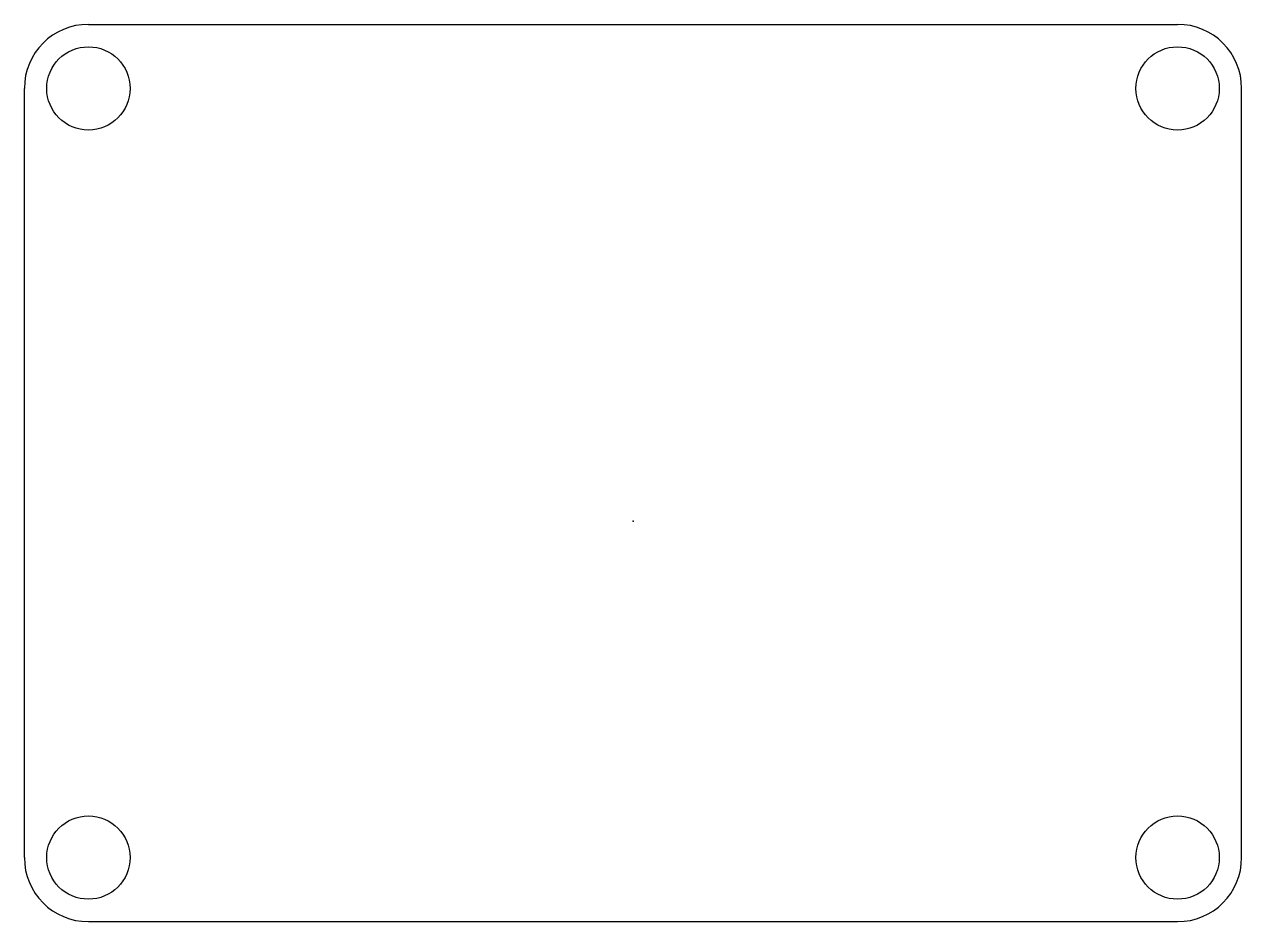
# Model space of a CAD drawing. Header units: millimetres. Extents: x -19 to 19, y -12.5 to 15.5.
import ezdxf

# ---------------------------------------------------------------- set-up
doc = ezdxf.new("R2010")
doc.units = ezdxf.units.MM
doc.header["$PDSIZE"] = -1

msp = doc.modelspace()

# ---------------------------------------------------------------- linework, layer by layer
at = {"color": 7, "linetype": 'Continuous'}
for p, q in [((-17, 15.5), (17, 15.5)), ((-19, -10.5), (-19, 13.5)), ((19, -10.5), (19, 13.5)), ((-17, -12.5), (17, -12.5))]:
    msp.add_line(p, q, dxfattribs=at)
for centre in [(-17, 13.5), (17, 13.5), (-17, -10.5), (17, -10.5)]:
    msp.add_circle(centre, 1.3, dxfattribs=at)
for centre, start, end in [((-17, 13.5), 90, 180), ((17, 13.5), 0, 90), ((-17, -10.5), 180, 270), ((17, -10.5), 270, 0)]:
    msp.add_arc(centre, 2, start, end, dxfattribs=at)
msp.add_point((0, 0), dxfattribs=at)

doc.saveas('drawing.dxf')
